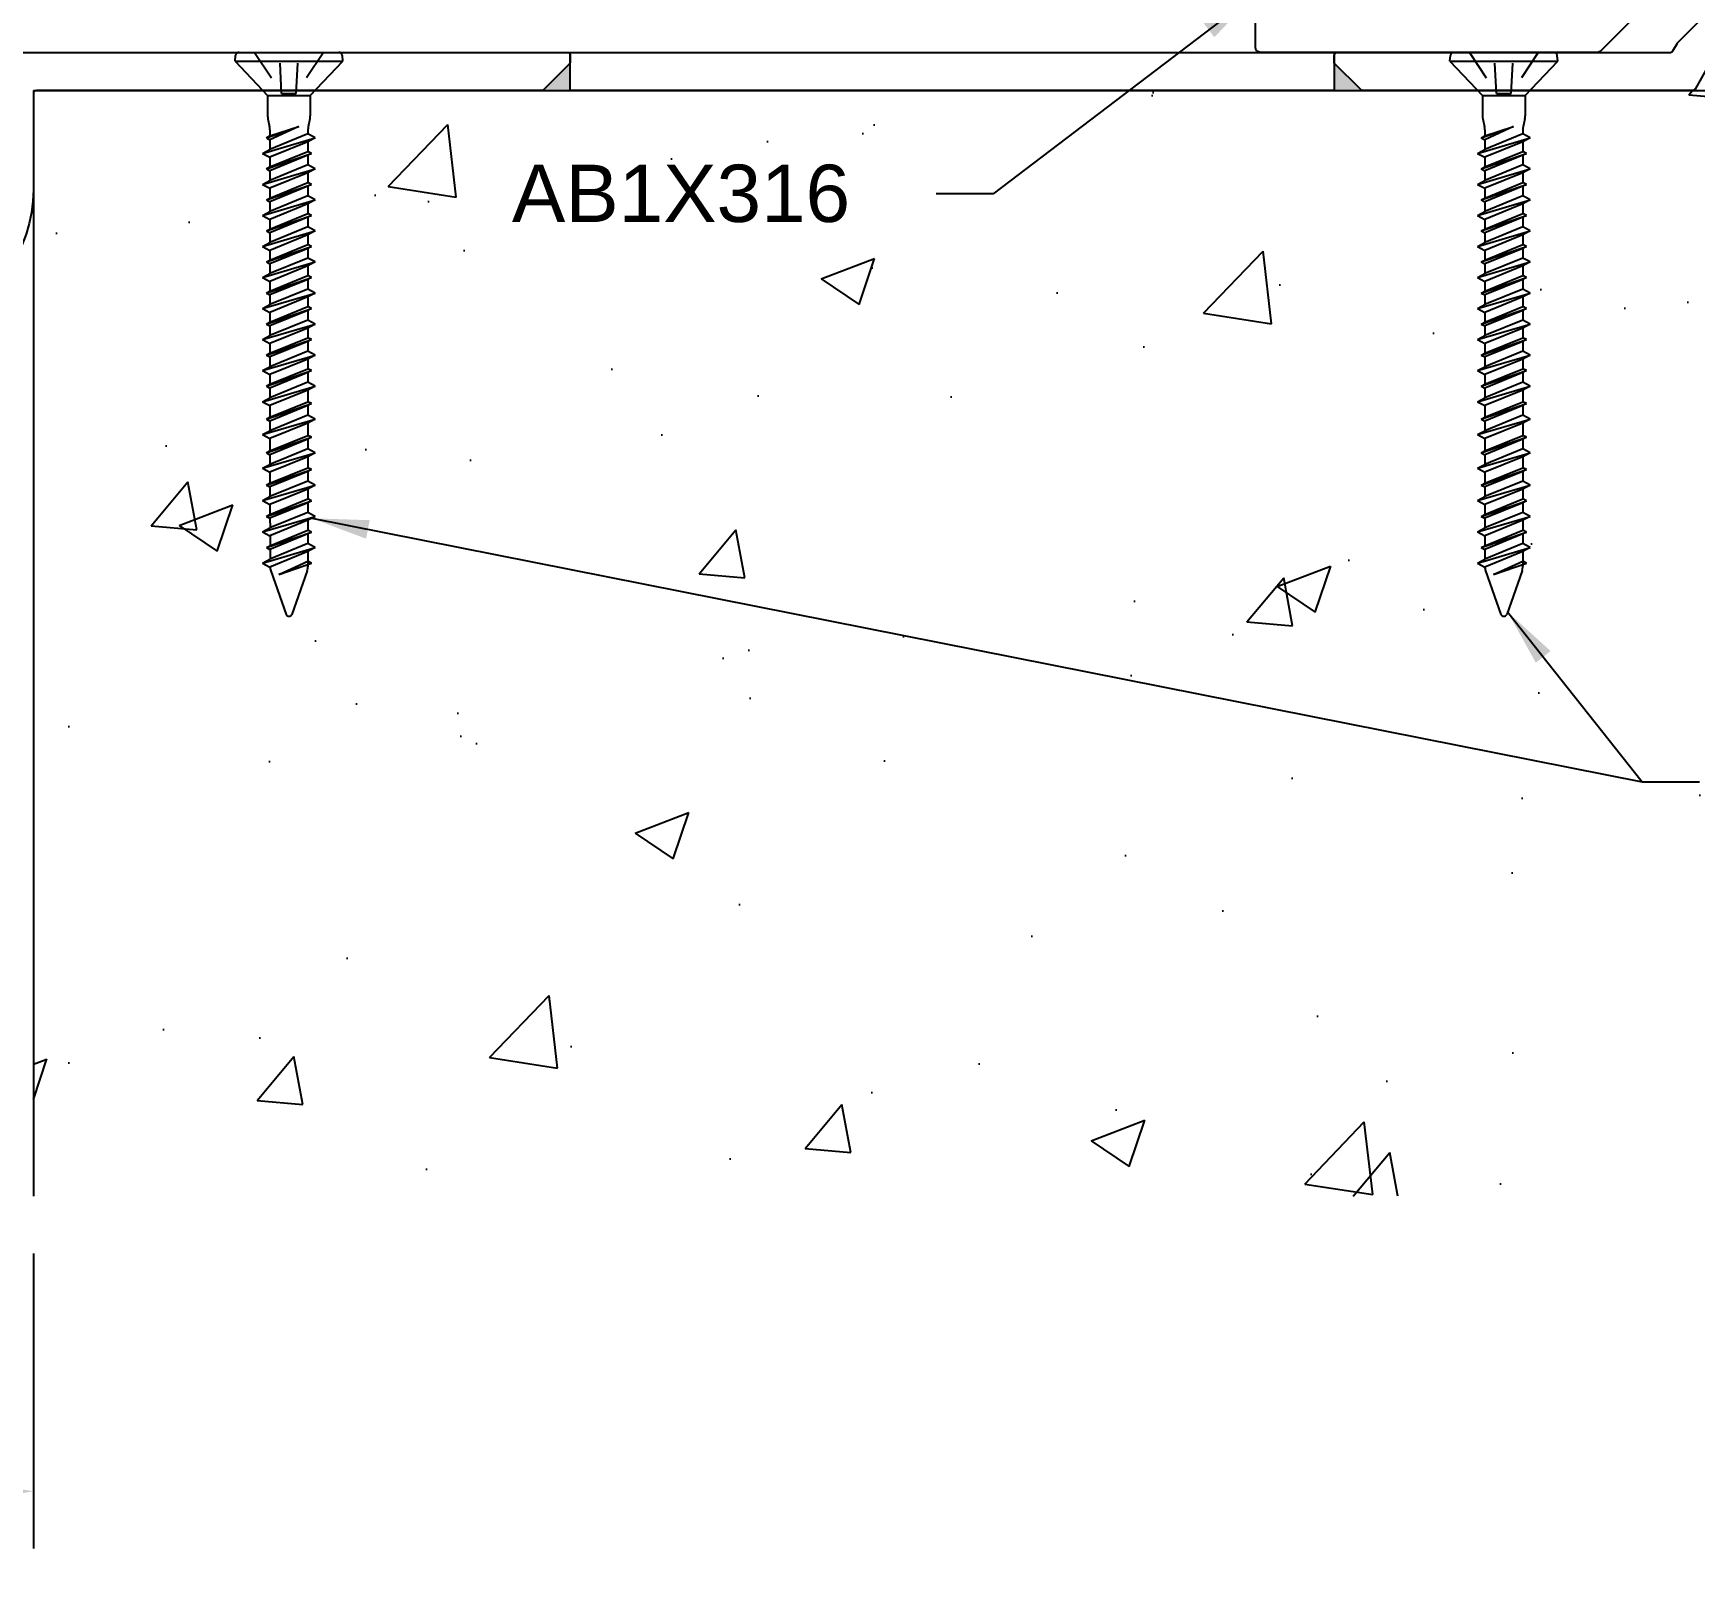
# Model space of a CAD drawing. Header units: inches. Extents: x -3.4 to 54.7, y -1.4 to 10.7.
# Drawn here: x 16.85 to 22.29, y -1.24 to 3.8 of the extents above; entities that cross this region are included whole.
import ezdxf

# ---------------------------------------------------------------- set-up
doc = ezdxf.new("R2010")
doc.units = ezdxf.units.IN
doc.header["$MEASUREMENT"] = 0
doc.linetypes.add('DASHED', pattern=[0.75, 0.5, -0.25])
for name, color, linetype in [('Anchors', 4, 'Continuous'), ('Conditions', 1, 'Continuous'), ('Dimensions', 3, 'Continuous'), ('Metals', 7, 'Continuous'), ('Text', 2, 'Continuous')]:
    doc.layers.add(name, color=color, linetype=linetype)
doc.styles.add('ARIAL', font='arial.ttf')
doc.dimstyles.new('Arial', dxfattribs={"dimscale": 1.5, "dimtxt": 0.125, "dimasz": 0.125, "dimexe": 0.125, "dimexo": 0.125, "dimgap": 0.125, "dimtad": 0, "dimtih": 1, "dimtoh": 1, "dimdec": 4, "dimzin": 0, "dimdsep": 46, "dimlunit": 4, "dimtxsty": 'ARIAL', "dimcen": 0.125, "dimadec": 0, "dimazin": 0, "dimtfac": 1, "dimtdec": 4, "dimtofl": 0, "dimtmove": 0, "dimatfit": 3, "dimfxl": 0, "dimfrac": 2, "dimtolj": 1, "dimtzin": 0, "dimarcsym": 0})

# ---------------------------------------------------------------- blocks, each defined once
blk = doc.blocks.new('*D12')
at = {"layer": 'Defpoints', "color": 0}
for p in [(6.8539, 0), (16.8539, 0), (16.8539, -0.9653)]:
    blk.add_point(p, dxfattribs=at)
at = {"layer": 'Dimensions', "color": 0, "lineweight": -2}
for p, q in [((6.8539, -0.1875), (6.8539, -1.1528)), ((16.8539, -0.1875), (16.8539, -1.1528)), ((7.0414, -0.9653), (11.1362, -0.9653)), ((16.6664, -0.9653), (12.5859, -0.9653))]:
    blk.add_line(p, q, dxfattribs=at)
at = {"layer": 'Dimensions', "color": 0}
for points in [[(7.0414, -0.9341), (7.0414, -0.9966), (6.8539, -0.9653)], [(16.6664, -0.9341), (16.6664, -0.9966), (16.8539, -0.9653)]]:
    blk.add_solid(points, dxfattribs=at)
at = {"layer": 'Dimensions', "color": 0, "insert": (11.861, -0.9653), "char_height": 0.1875, "attachment_point": 5, "style": 'ARIAL'}
blk.add_mtext('\\A1;10"\\P [254mm]', dxfattribs=at)
blk = doc.blocks.new('A$C63CB1885')
for p, q in [((-0.1762, 0), (-0.1747, 0.0182)), ((-0.1762, 0), (0.1762, 0)), ((-0.1762, 0), (-0.0698, -0.1125)), ((-0.1634, 0.0285), (0.1634, 0.0285)), ((0.0698, -0.1125), (0.1762, 0)), ((0.1762, 0), (0.1747, 0.0182)), ((-0.0698, -0.1125), (0.0698, -0.1125)), ((-0.0698, -0.1125), (-0.0698, -0.1796)), ((0.0698, -0.1125), (0.0698, -0.1796)), ((-0.0737, -0.2511), (0.0321, -0.2146)), ((-0.0687, -0.1892), (-0.0633, -0.2152)), ((-0.0622, -0.2449), (0.0321, -0.2146)), ((0.0321, -0.2146), (-0.0622, -0.2573)), ((0.0687, -0.1892), (0.0633, -0.2152)), ((-0.0863, -0.3019), (0.0862, -0.2511)), ((-0.0737, -0.2511), (-0.0622, -0.2449)), ((-0.0737, -0.2511), (-0.0622, -0.2573)), ((-0.0623, -0.2248), (-0.0622, -0.2449)), ((0.0622, -0.2382), (-0.0622, -0.289)), ((-0.0622, -0.2573), (-0.0622, -0.289)), ((0.0622, -0.264), (-0.0622, -0.3148)), ((0.0622, -0.2248), (0.0622, -0.2382)), ((0.0862, -0.2511), (0.0622, -0.264)), ((0.0622, -0.264), (0.0622, -0.2957)), ((0.0862, -0.2511), (0.0622, -0.2382)), ((-0.0863, -0.3019), (-0.0622, -0.289)), ((-0.0863, -0.3019), (-0.0622, -0.3148)), ((-0.0737, -0.3527), (0.0737, -0.3019)), ((-0.0622, -0.3465), (0.0622, -0.2957)), ((0.0622, -0.308), (-0.0622, -0.3588)), ((-0.0622, -0.3148), (-0.0622, -0.3465)), ((0.0737, -0.3019), (0.0622, -0.2957)), ((0.0737, -0.3019), (0.0622, -0.308)), ((0.0622, -0.308), (0.0622, -0.3397)), ((-0.0863, -0.4034), (0.0862, -0.3527)), ((-0.0737, -0.3527), (-0.0622, -0.3465)), ((-0.0737, -0.3527), (-0.0622, -0.3588)), ((0.0622, -0.3397), (-0.0622, -0.3905)), ((-0.0622, -0.3588), (-0.0622, -0.3905)), ((0.0622, -0.3656), (-0.0622, -0.4164)), ((0.0862, -0.3527), (0.0622, -0.3656)), ((0.0622, -0.3656), (0.0622, -0.3973)), ((0.0862, -0.3527), (0.0622, -0.3397)), ((-0.0863, -0.4034), (-0.0622, -0.3905)), ((-0.0863, -0.4034), (-0.0622, -0.4164)), ((-0.0737, -0.4542), (0.0737, -0.4034)), ((-0.0622, -0.4481), (0.0622, -0.3973)), ((0.0622, -0.4096), (-0.0622, -0.4604)), ((-0.0622, -0.4164), (-0.0622, -0.4481)), ((0.0737, -0.4034), (0.0622, -0.3973)), ((0.0737, -0.4034), (0.0622, -0.4096)), ((0.0622, -0.4096), (0.0622, -0.4413)), ((-0.0863, -0.505), (0.0862, -0.4542)), ((-0.0737, -0.4542), (-0.0622, -0.4481)), ((-0.0737, -0.4542), (-0.0622, -0.4604)), ((0.0622, -0.4413), (-0.0622, -0.4921)), ((-0.0622, -0.4604), (-0.0622, -0.4921)), ((0.0622, -0.4671), (-0.0622, -0.5179)), ((0.0862, -0.4542), (0.0622, -0.4671)), ((0.0622, -0.4671), (0.0622, -0.4988)), ((0.0862, -0.4542), (0.0622, -0.4413)), ((-0.0863, -0.505), (-0.0622, -0.4921)), ((-0.0863, -0.505), (-0.0622, -0.5179)), ((-0.0737, -0.5558), (0.0737, -0.505)), ((-0.0622, -0.5496), (0.0622, -0.4988)), ((0.0622, -0.5112), (-0.0622, -0.5619)), ((-0.0622, -0.5179), (-0.0622, -0.5496)), ((0.0622, -0.5429), (-0.0622, -0.5936)), ((0.0737, -0.505), (0.0622, -0.4988)), ((0.0737, -0.505), (0.0622, -0.5112)), ((0.0622, -0.5112), (0.0622, -0.5429)), ((0.0862, -0.5558), (0.0622, -0.5429)), ((-0.0863, -0.6066), (0.0862, -0.5558)), ((-0.0863, -0.6066), (-0.0622, -0.5936)), ((-0.0737, -0.5558), (-0.0622, -0.5496)), ((-0.0737, -0.5558), (-0.0622, -0.5619)), ((-0.0622, -0.5619), (-0.0622, -0.5936)), ((0.0622, -0.5687), (-0.0622, -0.6195)), ((0.0862, -0.5558), (0.0622, -0.5687)), ((0.0622, -0.5687), (0.0622, -0.6004)), ((-0.0863, -0.6066), (-0.0622, -0.6195)), ((-0.0737, -0.6573), (0.0737, -0.6066)), ((-0.0737, -0.6573), (-0.0622, -0.6512)), ((-0.0622, -0.6512), (0.0622, -0.6004)), ((0.0622, -0.6127), (-0.0622, -0.6635)), ((-0.0622, -0.6195), (-0.0622, -0.6512)), ((0.0622, -0.6444), (-0.0622, -0.6952)), ((0.0737, -0.6066), (0.0622, -0.6004)), ((0.0737, -0.6066), (0.0622, -0.6127)), ((0.0622, -0.6127), (0.0622, -0.6444)), ((0.0862, -0.6573), (0.0622, -0.6444)), ((-0.0863, -0.7081), (0.0862, -0.6573)), ((-0.0863, -0.7081), (-0.0622, -0.6952)), ((-0.0737, -0.6573), (-0.0622, -0.6635)), ((-0.0622, -0.6635), (-0.0622, -0.6952)), ((0.0622, -0.6703), (-0.0622, -0.721)), ((-0.0622, -0.7527), (0.0622, -0.702)), ((0.0862, -0.6573), (0.0622, -0.6703)), ((0.0622, -0.6703), (0.0622, -0.702)), ((0.0737, -0.7081), (0.0622, -0.702)), ((-0.0863, -0.7081), (-0.0622, -0.721)), ((-0.0863, -0.8097), (0.0862, -0.7589)), ((-0.0737, -0.7589), (0.0737, -0.7081)), ((-0.0737, -0.7589), (-0.0622, -0.7527)), ((-0.0737, -0.7589), (-0.0622, -0.7651)), ((0.0622, -0.7143), (-0.0622, -0.7651)), ((-0.0622, -0.721), (-0.0622, -0.7527)), ((0.0622, -0.746), (-0.0622, -0.7968)), ((0.0737, -0.7081), (0.0622, -0.7143)), ((0.0622, -0.7143), (0.0622, -0.746)), ((0.0862, -0.7589), (0.0622, -0.7718)), ((0.0862, -0.7589), (0.0622, -0.746)), ((-0.0863, -0.8097), (-0.0622, -0.7968)), ((-0.0863, -0.8097), (-0.0622, -0.8226)), ((-0.0737, -0.8605), (0.0737, -0.8097)), ((-0.0622, -0.7651), (-0.0622, -0.7967)), ((0.0622, -0.7718), (-0.0622, -0.8226)), ((-0.0622, -0.8543), (0.0622, -0.8035)), ((0.0622, -0.7718), (0.0622, -0.8035)), ((0.0737, -0.8097), (0.0622, -0.8035)), ((0.0737, -0.8097), (0.0622, -0.8159)), ((-0.0863, -0.9112), (0.0862, -0.8605)), ((-0.0737, -0.8605), (-0.0622, -0.8543)), ((-0.0737, -0.8605), (-0.0622, -0.8666)), ((0.0622, -0.8159), (-0.0622, -0.8666)), ((-0.0622, -0.8226), (-0.0622, -0.8543)), ((0.0622, -0.8475), (-0.0622, -0.8983)), ((-0.0622, -0.8666), (-0.0622, -0.8983)), ((0.0622, -0.8159), (0.0622, -0.8475)), ((0.0862, -0.8605), (0.0622, -0.8734)), ((0.0862, -0.8605), (0.0622, -0.8475)), ((-0.0863, -0.9112), (-0.0622, -0.8983)), ((-0.0863, -0.9112), (-0.0622, -0.9242)), ((-0.0737, -0.962), (0.0737, -0.9112)), ((0.0622, -0.8734), (-0.0622, -0.9242)), ((-0.0622, -0.9559), (0.0622, -0.9051)), ((0.0622, -0.9174), (-0.0622, -0.9682)), ((-0.0622, -0.9242), (-0.0622, -0.9558)), ((0.0622, -0.8734), (0.0622, -0.9051)), ((0.0737, -0.9112), (0.0622, -0.9051)), ((0.0737, -0.9112), (0.0622, -0.9174)), ((0.0622, -0.9174), (0.0622, -0.9491)), ((-0.0863, -1.0128), (0.0862, -0.962)), ((-0.0737, -0.962), (-0.0622, -0.9559)), ((-0.0737, -0.962), (-0.0622, -0.9682)), ((0.0622, -0.9491), (-0.0622, -0.9999)), ((-0.0622, -0.9682), (-0.0622, -0.9999)), ((0.0622, -0.975), (-0.0622, -1.0257)), ((0.0862, -0.962), (0.0622, -0.975)), ((0.0622, -0.975), (0.0622, -1.0066)), ((0.0862, -0.962), (0.0622, -0.9491)), ((-0.0863, -1.0128), (-0.0622, -0.9999)), ((-0.0863, -1.0128), (-0.0622, -1.0257)), ((-0.0737, -1.0636), (0.0737, -1.0128)), ((-0.0622, -1.0574), (0.0622, -1.0066)), ((0.0622, -1.019), (-0.0622, -1.0698)), ((-0.0622, -1.0257), (-0.0622, -1.0574)), ((0.0737, -1.0128), (0.0622, -1.0066)), ((0.0737, -1.0128), (0.0622, -1.019)), ((0.0622, -1.019), (0.0622, -1.0507)), ((-0.0863, -1.1144), (0.0862, -1.0636)), ((-0.0737, -1.0636), (-0.0622, -1.0574)), ((-0.0737, -1.0636), (-0.0622, -1.0698)), ((0.0622, -1.0507), (-0.0622, -1.1015)), ((-0.0622, -1.0697), (-0.0622, -1.1014)), ((0.0622, -1.0765), (-0.0622, -1.1273)), ((0.0862, -1.0636), (0.0622, -1.0765)), ((0.0622, -1.0765), (0.0622, -1.1145)), ((0.0862, -1.0636), (0.0622, -1.0507)), ((-0.0863, -1.1144), (-0.0622, -1.1015)), ((-0.0863, -1.1144), (-0.0622, -1.1273)), ((-0.0737, -1.1715), (0.0737, -1.1207)), ((-0.0622, -1.1653), (0.0622, -1.1145)), ((0.0622, -1.1269), (-0.0622, -1.1776)), ((-0.0622, -1.1273), (-0.0622, -1.1653)), ((0.0737, -1.1207), (0.0622, -1.1145)), ((0.0737, -1.1207), (0.0622, -1.1269)), ((0.0622, -1.1269), (0.0622, -1.1585)), ((-0.0863, -1.2223), (0.0862, -1.1715)), ((-0.0737, -1.1715), (-0.0622, -1.1653)), ((-0.0737, -1.1715), (-0.0622, -1.1776)), ((0.0622, -1.1585), (-0.0622, -1.2093)), ((-0.0622, -1.1776), (-0.0622, -1.2093)), ((0.0622, -1.1844), (-0.0622, -1.2352)), ((0.0862, -1.1715), (0.0622, -1.1844)), ((0.0622, -1.1844), (0.0622, -1.2247)), ((0.0862, -1.1715), (0.0622, -1.1585)), ((-0.0863, -1.2223), (-0.0622, -1.2093)), ((-0.0863, -1.2223), (-0.0622, -1.2352)), ((-0.0737, -1.2816), (0.0737, -1.2308)), ((-0.0622, -1.2754), (0.0622, -1.2247)), ((-0.0622, -1.2352), (-0.0622, -1.2754)), ((0.0622, -1.237), (-0.0622, -1.2878)), ((0.0737, -1.2308), (0.0622, -1.2247)), ((0.0737, -1.2308), (0.0622, -1.237)), ((0.0622, -1.237), (0.0622, -1.2687)), ((-0.0863, -1.3324), (0.0862, -1.2816)), ((-0.0737, -1.2816), (-0.0622, -1.2754)), ((-0.0737, -1.2816), (-0.0622, -1.2878)), ((0.0622, -1.2687), (-0.0622, -1.3195)), ((-0.0622, -1.2877), (-0.0622, -1.3194)), ((0.0622, -1.2945), (-0.0622, -1.3453)), ((0.0862, -1.2816), (0.0622, -1.2945)), ((0.0622, -1.2945), (0.0622, -1.3303)), ((0.0862, -1.2816), (0.0622, -1.2687)), ((-0.0863, -1.3324), (-0.0622, -1.3195)), ((-0.0863, -1.3324), (-0.0622, -1.3453)), ((-0.0737, -1.3872), (0.0737, -1.3365)), ((-0.0622, -1.3811), (0.0622, -1.3303)), ((0.0622, -1.3426), (-0.0622, -1.3934)), ((-0.0622, -1.3453), (-0.0622, -1.381)), ((0.0737, -1.3365), (0.0622, -1.3303)), ((0.0737, -1.3365), (0.0622, -1.3426)), ((0.0622, -1.3426), (0.0622, -1.3743)), ((-0.0863, -1.438), (0.0862, -1.3872)), ((-0.0737, -1.3872), (-0.0622, -1.3811)), ((-0.0737, -1.3872), (-0.0622, -1.3934)), ((0.0622, -1.3743), (-0.0622, -1.4251)), ((-0.0622, -1.3934), (-0.0622, -1.4251)), ((0.0622, -1.4002), (-0.0622, -1.4509)), ((0.0862, -1.3872), (0.0622, -1.4002)), ((0.0622, -1.4002), (0.0622, -1.4326)), ((0.0862, -1.3872), (0.0622, -1.3743)), ((-0.0863, -1.438), (-0.0622, -1.4251)), ((-0.0863, -1.438), (-0.0622, -1.4509)), ((-0.0737, -1.4895), (0.0737, -1.4387)), ((-0.0622, -1.4833), (0.0622, -1.4326)), ((0.0622, -1.4449), (-0.0622, -1.4957)), ((-0.0622, -1.4509), (-0.0622, -1.4833)), ((0.0737, -1.4387), (0.0622, -1.4326)), ((0.0737, -1.4387), (0.0622, -1.4449)), ((0.0622, -1.4449), (0.0622, -1.4766)), ((-0.0863, -1.5403), (0.0862, -1.4895)), ((-0.0737, -1.4895), (-0.0622, -1.4833)), ((-0.0737, -1.4895), (-0.0622, -1.4957)), ((0.0622, -1.4766), (-0.0622, -1.5274)), ((-0.0622, -1.4956), (-0.0621, -1.5273)), ((0.0622, -1.5024), (-0.0622, -1.5532)), ((0.0862, -1.4895), (0.0622, -1.5024)), ((0.0622, -1.5024), (0.0622, -1.5348)), ((0.0862, -1.4895), (0.0622, -1.4766)), ((-0.0863, -1.5403), (-0.0622, -1.5274)), ((-0.0863, -1.5403), (-0.0622, -1.5532)), ((-0.0737, -1.5918), (0.0737, -1.541)), ((-0.0622, -1.5856), (0.0622, -1.5348)), ((0.0622, -1.5471), (-0.0622, -1.5979)), ((-0.0621, -1.5532), (-0.0621, -1.5856)), ((0.0737, -1.541), (0.0622, -1.5348)), ((0.0737, -1.541), (0.0622, -1.5471)), ((0.0622, -1.5471), (0.0622, -1.5788)), ((-0.0863, -1.6425), (0.0862, -1.5918)), ((-0.0863, -1.6425), (-0.0622, -1.6296)), ((-0.0737, -1.5918), (-0.0622, -1.5856)), ((-0.0737, -1.5918), (-0.0622, -1.5979)), ((0.0622, -1.5788), (-0.0622, -1.6296)), ((0.0622, -1.6047), (-0.0622, -1.6555)), ((-0.0621, -1.5979), (-0.0621, -1.6296)), ((0.0862, -1.5918), (0.0622, -1.6047)), ((0.0622, -1.6047), (0.0622, -1.6522)), ((0.0862, -1.5918), (0.0622, -1.5788)), ((-0.0863, -1.6425), (-0.0622, -1.6555)), ((-0.0596, -1.6676), (-0.0096, -1.8103)), ((-0.0335, -1.6795), (0.0622, -1.6364)), ((-0.0335, -1.6795), (0.0737, -1.6425)), ((0.0622, -1.6487), (-0.0335, -1.6795)), ((0.0596, -1.6676), (0.0096, -1.8103)), ((0.0737, -1.6425), (0.0622, -1.6364)), ((0.0737, -1.6425), (0.0622, -1.6487))]:
    blk.add_line(p, q)
at = {"linetype": 'DASHED', "ltscale": 0.025}
for p, q in [((-0.1125, 0.0285), (-0.024, -0.1065)), ((-0.024, -0.1065), (-0.0311, 0.0283)), ((0.024, -0.1065), (0.0311, 0.0285)), ((0.1125, 0.0285), (0.024, -0.1065)), ((-0.024, -0.1065), (0.024, -0.1065))]:
    blk.add_line(p, q, dxfattribs=at)
for centre, radius, start, end in [((-0.1634, 0.0173), 0.0112, 90, 175), ((0.1634, 0.0173), 0.0112, 5, 90), ((-0.0233, -0.1796), 0.0465, 180, 191.9357), ((-0.1088, -0.2248), 0.0465, 0, 11.9357), ((0.1087, -0.2248), 0.0465, 168.0643, 180), ((0.0233, -0.1796), 0.0465, 348.0643, 0), ((-0.0158, -1.6522), 0.0465, 183.9476, 199.3058), ((0.0158, -1.6522), 0.0465, 340.6942, 0), ((0, -1.806), 0.0106, 204.1001, 335.8999)]:
    blk.add_arc(centre, radius, start, end)
blk = doc.blocks.new('TF316134')
blk.add_blockref('A$C63CB1885', (0, -0.0285))
blk = doc.blocks.new('NB703')
at = {"linetype": 'Continuous', "flags": 128}
blk.add_lwpolyline([(-0.5525, 0), (0.5525, 0, 0.414214), (0.5625, 0.01), (0.5625, 0.74, -0.414214), (0.5725, 0.75), (0.8816, 0.75, -0.198912), (0.8887, 0.7471), (1.5553, 0.0804, -0.065543), (1.5569, 0.0784), (1.5992, 0.005, 0.267949), (1.6079, 0), (2.6859, 0, 0.198912), (2.6929, 0.0029), (2.78, 0.09), (2.78, 0.115, 0.414214), (2.77, 0.125), (1.6801, 0.125, -0.267949), (1.6714, 0.13), (1.6569, 0.1551, 0.065543), (1.6553, 0.1572), (0.9404, 0.8721, 0.198912), (0.9334, 0.875), (0.4475, 0.875, 0.414214), (0.4375, 0.865), (0.4375, 0.135, -0.414214), (0.4275, 0.125), (-0.5525, 0.125, 0.414214), (-0.5625, 0.115), (-0.5625, 0.01, 0.414214)], format="xyb", close=True, dxfattribs=at)
blk = doc.blocks.new('PS212A')
at = {"linetype": 'Continuous', "flags": 128}
blk.add_lwpolyline([(0.4499, 0.125), (-1.7472, 0.125, 0.414214), (-1.7572, 0.115), (-1.7572, 0.0941, 0.198912), (-1.7543, 0.0871), (-1.6701, 0.0029, 0.198912), (-1.6631, 0), (-0.01, 0, -0.414214), (0, -0.01), (0, -0.3249, 0.758338), (0.8344, -0.5587, 0.420887), (0.8308, -0.5448), (0.7399, -0.4923, 0.405496), (0.7264, -0.4957, -3.520953), (0.7264, -0.1541, 0.405496), (0.7399, -0.1575), (0.8308, -0.105, 0.420887), (0.8344, -0.0912, 0.261868)], format="xyb", close=True, dxfattribs=at)
blk = doc.blocks.new('NBT123')
blk.add_lwpolyline([(-0.985, 0.61, 0.414214), (-1, 0.625), (-1.8238, 0.625, 0.668179), (-1.8344, 0.5994), (-1.1144, -0.1206, 0.198912), (-1.1038, -0.125), (0, -0.125, 0.414214), (0.015, -0.11), (0.015, -0.015, 0.414214), (0, 0), (-0.97, 0, -0.414214), (-0.985, 0.015)], format="xyb", close=True)

msp = doc.modelspace()

# ---------------------------------------------------------------- hatches: boundary and pattern name
for points in [[(18.60813, 3.70438, 0.1989124), (18.61106, 3.71145), (18.61106, 3.61733), (18.51693, 3.61733, 0.1989124), (18.524, 3.62026)], [(21.11399, 3.70438, -0.1989124), (21.11106, 3.71145), (21.11106, 3.61733), (21.20518, 3.61733, -0.1989124), (21.19811, 3.62026)]]:
    msp.add_hatch(color=253).paths.add_polyline_path(points)
at = {"layer": 'Conditions'}
h = msp.add_hatch(dxfattribs=at)
h.set_pattern_fill('AR-CONC', color=256, scale=0.25, style=0)
h.paths.add_polyline_path([(26.45352, 4.30483), (24.60386, 4.30483), (24.60386, 3.61733), (24.02886, 3.61733, 0.2789782), (24.01817, 3.57039), (24.03981, 3.55873), (24.01581, 3.54581), (24.01581, 3.51412), (24.02725, 3.50795), (24.01581, 3.50179), (24.01581, 3.4701), (24.03981, 3.45717), (24.01581, 3.44425), (24.01581, 3.41255), (24.02725, 3.40639), (24.01581, 3.40023), (24.01581, 3.36853), (24.03981, 3.35561), (24.01581, 3.34269), (24.01581, 3.31099), (24.02725, 3.30483), (24.01581, 3.29867), (24.01581, 3.26697), (24.03981, 3.25405), (24.01581, 3.24112), (24.01581, 3.20943), (24.02725, 3.20327), (24.01581, 3.1971), (24.01581, 3.16541), (24.03981, 3.15248), (24.01581, 3.13956), (24.01581, 3.10787), (24.02725, 3.1017), (24.01581, 3.09554), (24.01581, 3.06385), (24.03981, 3.05092), (24.01581, 3.038), (24.01581, 3.0063), (24.02725, 3.00014), (24.01581, 2.99398), (24.01581, 2.96228), (24.03981, 2.94936), (24.01581, 2.93644), (24.01581, 2.90474), (24.02725, 2.89858), (24.01581, 2.89242), (24.01581, 2.86072), (24.03981, 2.8478), (24.01581, 2.83487), (24.01581, 2.80318), (24.02725, 2.79702), (24.01581, 2.79085), (24.01581, 2.75916), (24.03981, 2.74623), (24.01581, 2.73331), (24.01581, 2.70943), (24.02725, 2.70327), (24.01581, 2.6971), (24.01581, 2.66541), (24.03981, 2.65248), (24.01581, 2.63956), (24.01581, 2.60787), (24.02725, 2.6017), (24.01581, 2.59554), (24.01581, 2.56385), (24.03981, 2.55092), (24.01581, 2.538), (24.01581, 2.5063), (24.02725, 2.50014), (24.01581, 2.49398), (24.01581, 2.46228), (24.03981, 2.44936), (24.01581, 2.43644), (24.01581, 2.40474), (24.02725, 2.39858), (24.01581, 2.39242), (24.01581, 2.36072), (24.03981, 2.3478), (24.01581, 2.33487), (24.01581, 2.30318), (24.02725, 2.29702), (24.01581, 2.29085), (24.01581, 2.25916), (24.03981, 2.24623), (24.01581, 2.23331), (24.01581, 2.20162), (24.02725, 2.19545), (24.01581, 2.18929), (24.01581, 2.14876), (23.96378, 2.00024, -0.709275), (23.94392, 1.99858), (23.89131, 2.14876), (23.89131, 2.18253), (23.86731, 2.19545), (23.89131, 2.20838), (23.89131, 2.24007), (23.87986, 2.24623), (23.89131, 2.2524), (23.89131, 2.28409), (23.86731, 2.29702), (23.89131, 2.30994), (23.89131, 2.34163), (23.87986, 2.3478), (23.89131, 2.35396), (23.89131, 2.38565), (23.86731, 2.39858), (23.89131, 2.4115), (23.89131, 2.4432), (23.87986, 2.44936), (23.89131, 2.45552), (23.89131, 2.48722), (23.86731, 2.50014), (23.89131, 2.51307), (23.89131, 2.54476), (23.87986, 2.55092), (23.89131, 2.55709), (23.89131, 2.58878), (23.86731, 2.6017), (23.89131, 2.61463), (23.89131, 2.64632), (23.87986, 2.65248), (23.89131, 2.65865), (23.89131, 2.68253), (23.86731, 2.69545), (23.89131, 2.70838), (23.89131, 2.74007), (23.87986, 2.74623), (23.89131, 2.7524), (23.89131, 2.78409), (23.86731, 2.79702), (23.89131, 2.80994), (23.89131, 2.84163), (23.87986, 2.8478), (23.89131, 2.85396), (23.89131, 2.88565), (23.86731, 2.89858), (23.89131, 2.9115), (23.89131, 2.9432), (23.87986, 2.94936), (23.89131, 2.95552), (23.89131, 2.98722), (23.86731, 3.00014), (23.89131, 3.01307), (23.89131, 3.04476), (23.87986, 3.05092), (23.89131, 3.05709), (23.89131, 3.08878), (23.86731, 3.1017), (23.89131, 3.11463), (23.89131, 3.14632), (23.87986, 3.15248), (23.89131, 3.15865), (23.89131, 3.19034), (23.86731, 3.20327), (23.89131, 3.21619), (23.89131, 3.24788), (23.87986, 3.25405), (23.89131, 3.26021), (23.89131, 3.2919), (23.86731, 3.30483), (23.89131, 3.31775), (23.89131, 3.34945), (23.87986, 3.35561), (23.89131, 3.36177), (23.89131, 3.39347), (23.86731, 3.40639), (23.89131, 3.41932), (23.89131, 3.45101), (23.87986, 3.45717), (23.89131, 3.46334), (23.89131, 3.49503), (23.86731, 3.50795), (23.89131, 3.52088), (23.89131, 3.55257), (23.87986, 3.55873), (23.88488, 3.56143, 0.3369616), (23.87826, 3.61733), (21.75092, 3.61733), (21.73578, 3.60133), (21.73578, 3.52937), (21.72928, 3.49865, 0.1329555), (21.73064, 3.47439), (21.75228, 3.46273), (21.72828, 3.44981), (21.72828, 3.41812), (21.73972, 3.41195), (21.72828, 3.40579), (21.72828, 3.3741), (21.75228, 3.36117), (21.72828, 3.34825), (21.72828, 3.31655), (21.73972, 3.31039), (21.72828, 3.30423), (21.72828, 3.27253), (21.75228, 3.25961), (21.72828, 3.24669), (21.72828, 3.21499), (21.73972, 3.20883), (21.72828, 3.20267), (21.72828, 3.17097), (21.75228, 3.15805), (21.72828, 3.14512), (21.72828, 3.11343), (21.73972, 3.10727), (21.72828, 3.1011), (21.72828, 3.06941), (21.75228, 3.05648), (21.72828, 3.04356), (21.72828, 3.01187), (21.73972, 3.0057), (21.72828, 2.99954), (21.72828, 2.96785), (21.75228, 2.95492), (21.72828, 2.942), (21.72828, 2.9103), (21.73972, 2.90414), (21.72828, 2.89798), (21.72828, 2.86628), (21.75228, 2.85336), (21.72828, 2.84044), (21.72828, 2.80874), (21.73972, 2.80258), (21.72828, 2.79642), (21.72828, 2.76472), (21.75228, 2.7518), (21.72828, 2.73887), (21.72828, 2.70718), (21.73972, 2.70102), (21.72828, 2.69485), (21.72828, 2.66316), (21.75228, 2.65023), (21.72828, 2.63731), (21.72828, 2.5993), (21.73972, 2.59314), (21.72828, 2.58697), (21.72828, 2.55528), (21.75228, 2.54235), (21.72828, 2.52943), (21.72828, 2.48917), (21.73972, 2.48301), (21.72828, 2.47684), (21.72828, 2.44515), (21.75228, 2.43223), (21.72828, 2.4193), (21.72828, 2.38354), (21.73972, 2.37738), (21.72828, 2.37121), (21.72828, 2.33952), (21.75228, 2.32659), (21.72828, 2.31367), (21.72828, 2.28128), (21.73972, 2.27511), (21.72828, 2.26895), (21.72828, 2.23726), (21.75228, 2.22433), (21.72828, 2.21141), (21.72828, 2.17902), (21.73972, 2.17285), (21.72828, 2.16669), (21.72828, 2.135), (21.75228, 2.12207), (21.72828, 2.10915), (21.72828, 2.07745), (21.73972, 2.07129), (21.72828, 2.06513), (21.72828, 2.0537), (21.67625, 1.90519, -0.709275), (21.65638, 1.90352), (21.60176, 2.05945), (21.57978, 2.07129), (21.60388, 2.08427), (21.60388, 2.11595), (21.60379, 2.11591), (21.59233, 2.12207), (21.60388, 2.12829), (21.60388, 2.16058), (21.57978, 2.17355), (21.60388, 2.18653), (21.60387, 2.21821), (21.60379, 2.21817), (21.59233, 2.22433), (21.60387, 2.23054), (21.60387, 2.26284), (21.57978, 2.27581), (21.60387, 2.28879), (21.60387, 2.32046), (21.60379, 2.32043), (21.59233, 2.32659), (21.60386, 2.3328), (21.60386, 2.36848), (21.57978, 2.38145), (21.60386, 2.39441), (21.60386, 2.42609), (21.60379, 2.42606), (21.59233, 2.43223), (21.60386, 2.43843), (21.60385, 2.47861), (21.57978, 2.49157), (21.60385, 2.50454), (21.60385, 2.53622), (21.60379, 2.53619), (21.59233, 2.54235), (21.60385, 2.54855), (21.60384, 2.5865), (21.57978, 2.59945), (21.60384, 2.61241), (21.60384, 2.64409), (21.60379, 2.64407), (21.59233, 2.65023), (21.60384, 2.65643), (21.60384, 2.68806), (21.57978, 2.70102), (21.60383, 2.71397), (21.60383, 2.74565), (21.60379, 2.74563), (21.59233, 2.7518), (21.60383, 2.75799), (21.60383, 2.78963), (21.57978, 2.80258), (21.60383, 2.81553), (21.60382, 2.84721), (21.60379, 2.8472), (21.59233, 2.85336), (21.60382, 2.85954), (21.60382, 2.8912), (21.57978, 2.90414), (21.60382, 2.91709), (21.60382, 2.94877), (21.60379, 2.94876), (21.59233, 2.95492), (21.60382, 2.9611), (21.60381, 2.99276), (21.57978, 3.0057), (21.60381, 3.01865), (21.60381, 3.05033), (21.60379, 3.05032), (21.59233, 3.05648), (21.60381, 3.06266), (21.60381, 3.09433), (21.57978, 3.10727), (21.6038, 3.1202), (21.6038, 3.15189), (21.60379, 3.15188), (21.59233, 3.15805), (21.6038, 3.16422), (21.6038, 3.1959), (21.57978, 3.20883), (21.6038, 3.22176), (21.60379, 3.25345), (21.60379, 3.25345), (21.59233, 3.25961), (21.60379, 3.26578), (21.60379, 3.29746), (21.57978, 3.31039), (21.60379, 3.32332), (21.60379, 3.35501), (21.59233, 3.36117), (21.60378, 3.36734), (21.60378, 3.39903), (21.57978, 3.41195), (21.60378, 3.42488), (21.60378, 3.45657), (21.59233, 3.46273), (21.59734, 3.46543, 0.2730506), (21.60167, 3.5125, -0.0696153), (21.59728, 3.52462), (21.60852, 3.47145), (21.60378, 3.4689), (21.69812, 3.49918), (21.60378, 3.45657), (21.60378, 3.42488), (21.72828, 3.47566), (21.72828, 3.49389), (21.73477, 3.52462, 0.0521265), (21.73578, 3.53423), (21.73578, 3.60133), (21.59628, 3.60133), (21.59628, 3.53423, 0.128787), (21.59838, 3.51076, -0.0696153), (21.60277, 3.49865), (21.59628, 3.52937), (21.59628, 3.60133), (21.58113, 3.61733), (17.77529, 3.61733), (17.76015, 3.60133), (17.76015, 3.52937), (17.75365, 3.49865, 0.1329555), (17.75501, 3.47439), (17.77665, 3.46273), (17.75265, 3.44981), (17.75265, 3.41812), (17.76409, 3.41195), (17.75265, 3.40579), (17.75265, 3.3741), (17.77665, 3.36117), (17.75265, 3.34825), (17.75265, 3.31655), (17.76409, 3.31039), (17.75265, 3.30423), (17.75265, 3.27253), (17.77665, 3.25961), (17.75265, 3.24669), (17.75265, 3.21499), (17.76409, 3.20883), (17.75265, 3.20267), (17.75265, 3.17097), (17.77665, 3.15805), (17.75265, 3.14512), (17.75265, 3.11343), (17.76409, 3.10727), (17.75265, 3.1011), (17.75265, 3.06941), (17.77665, 3.05648), (17.75265, 3.04356), (17.75265, 3.01187), (17.76409, 3.0057), (17.75265, 2.99954), (17.75265, 2.96785), (17.77665, 2.95492), (17.75265, 2.942), (17.75265, 2.9103), (17.76409, 2.90414), (17.75265, 2.89798), (17.75265, 2.86628), (17.77665, 2.85336), (17.75265, 2.84044), (17.75265, 2.80874), (17.76409, 2.80258), (17.75265, 2.79642), (17.75265, 2.76472), (17.77665, 2.7518), (17.75265, 2.73887), (17.75265, 2.70718), (17.76409, 2.70102), (17.75265, 2.69485), (17.75265, 2.66316), (17.77665, 2.65023), (17.75265, 2.63731), (17.75265, 2.5993), (17.76409, 2.59314), (17.75265, 2.58697), (17.75265, 2.55528), (17.77665, 2.54235), (17.75265, 2.52943), (17.75265, 2.48917), (17.76409, 2.48301), (17.75265, 2.47684), (17.75265, 2.44515), (17.77665, 2.43223), (17.75265, 2.4193), (17.75265, 2.38354), (17.76409, 2.37738), (17.75265, 2.37121), (17.75265, 2.33952), (17.77665, 2.32659), (17.75265, 2.31367), (17.75265, 2.28128), (17.76409, 2.27511), (17.75265, 2.26895), (17.75265, 2.23726), (17.77665, 2.22433), (17.75265, 2.21141), (17.75265, 2.17902), (17.76409, 2.17285), (17.75265, 2.16669), (17.75265, 2.135), (17.77665, 2.12207), (17.75265, 2.10915), (17.75265, 2.07745), (17.76409, 2.07129), (17.75265, 2.06513), (17.75265, 2.0537), (17.70062, 1.90519, -0.709275), (17.68076, 1.90352), (17.62613, 2.05945), (17.60415, 2.07129), (17.62826, 2.08427), (17.62825, 2.11595), (17.62816, 2.11591), (17.6167, 2.12207), (17.62825, 2.12829), (17.62825, 2.16058), (17.60415, 2.17355), (17.62825, 2.18653), (17.62825, 2.21821), (17.62816, 2.21817), (17.6167, 2.22433), (17.62824, 2.23054), (17.62824, 2.26284), (17.60415, 2.27581), (17.62824, 2.28879), (17.62824, 2.32046), (17.62816, 2.32043), (17.6167, 2.32659), (17.62824, 2.3328), (17.62823, 2.36848), (17.60415, 2.38145), (17.62823, 2.39441), (17.62823, 2.42609), (17.62816, 2.42606), (17.6167, 2.43223), (17.62823, 2.43843), (17.62823, 2.47861), (17.60415, 2.49157), (17.62822, 2.50454), (17.62822, 2.53622), (17.62816, 2.53619), (17.6167, 2.54235), (17.62822, 2.54855), (17.62822, 2.5865), (17.60415, 2.59945), (17.62822, 2.61241), (17.62821, 2.64409), (17.62816, 2.64407), (17.6167, 2.65023), (17.62821, 2.65643), (17.62821, 2.68806), (17.60415, 2.70102), (17.62821, 2.71397), (17.62821, 2.74565), (17.62816, 2.74563), (17.6167, 2.7518), (17.6282, 2.75799), (17.6282, 2.78963), (17.60415, 2.80258), (17.6282, 2.81553), (17.6282, 2.84721), (17.62816, 2.8472), (17.6167, 2.85336), (17.6282, 2.85954), (17.62819, 2.8912), (17.60415, 2.90414), (17.62819, 2.91709), (17.62819, 2.94877), (17.62816, 2.94876), (17.6167, 2.95492), (17.62819, 2.9611), (17.62819, 2.99276), (17.60415, 3.0057), (17.62818, 3.01865), (17.62818, 3.05033), (17.62816, 3.05032), (17.6167, 3.05648), (17.62818, 3.06266), (17.62818, 3.09433), (17.60415, 3.10727), (17.62818, 3.1202), (17.62817, 3.15189), (17.62816, 3.15188), (17.6167, 3.15805), (17.62817, 3.16422), (17.62817, 3.1959), (17.60415, 3.20883), (17.62817, 3.22176), (17.62817, 3.25345), (17.62816, 3.25345), (17.6167, 3.25961), (17.62816, 3.26578), (17.62816, 3.29746), (17.60415, 3.31039), (17.62816, 3.32332), (17.62816, 3.35501), (17.6167, 3.36117), (17.62816, 3.36734), (17.62815, 3.39903), (17.60415, 3.41195), (17.62815, 3.42488), (17.62815, 3.45657), (17.6167, 3.46273), (17.62172, 3.46543, 0.2730506), (17.62604, 3.5125, -0.0696153), (17.62165, 3.52462), (17.63289, 3.47145), (17.62815, 3.4689), (17.72249, 3.49918), (17.62815, 3.45657), (17.62815, 3.42488), (17.75265, 3.47566), (17.75265, 3.49389), (17.75914, 3.52462, 0.0521265), (17.76015, 3.53423), (17.76015, 3.60133), (17.62065, 3.60133), (17.62065, 3.53423, 0.128787), (17.62276, 3.51076, -0.0696153), (17.62714, 3.49865), (17.62065, 3.52937), (17.62065, 3.60133), (17.6055, 3.61733), (16.86386, 3.61733, 0.4142136), (16.85386, 3.60733), (16.85386, 0), (26.45352, 0)])
h.paths.add_polyline_path([(25.08548, 2.12115), (27.29545, 2.12115), (27.29545, 2.82336), (25.08548, 2.82336)], flags=9)
h.paths.add_polyline_path([(22.53315, 1.02804), (24.74311, 1.02804), (24.74311, 1.73025), (22.53315, 1.73025)], flags=24)
h.paths.add_polyline_path([(18.38456, 3.08488), (19.58553, 3.08488), (19.58553, 3.47127), (18.38456, 3.47127)], flags=24)
h.paths.add_polyline_path([(25.0993, 3.32866), (27.72839, 3.32866), (27.72839, 4.02959), (25.0993, 4.02959)], flags=9)

# ---------------------------------------------------------------- linework, layer by layer
for q in [(16.85386, 0), (24.60386, 3.61733)]:
    msp.add_line((16.85386, 3.61733), q, dxfattribs=at)
at = {"layer": 'Metals'}
msp.add_lwpolyline([(21.11106, 3.61733), (18.61106, 3.61733), (18.61106, 3.74233), (21.11106, 3.74233)], close=True, dxfattribs=at)

# ---------------------------------------------------------------- block references
at = {"layer": 'Anchors'}
for p in [(17.6904, 3.74233), (21.66603, 3.74233)]:
    msp.add_blockref('TF316134', p, dxfattribs=at)
at = {"layer": 'Metals', "xscale": -1}
for name, p in [('NBT123', (20.86886, 3.86733)), ('NB703', (23.89106, 3.61733)), ('PS212A', (16.85386, 3.61733))]:
    msp.add_blockref(name, p, dxfattribs=at)

# ---------------------------------------------------------------- texts
at = {"layer": 'Text', "insert": (19.52664, 3.27974), "char_height": 0.1875, "width": 2.3515419, "attachment_point": 6, "style": 'ARIAL'}
msp.add_mtext('AB1X316', dxfattribs=at)

# ---------------------------------------------------------------- dimensions: what is measured, and where the dimension line sits
at = {"layer": 'Dimensions'}
dim = msp.add_linear_dim(base=(16.85386, -0.96535), p1=(6.85386, 0), p2=(16.85386, 0), dimstyle='Arial', override={"dimpost": '\\X'}, dxfattribs=at)
dim.commit()
dim.dimension.update_dxf_attribs({"geometry": '*D12', "text_midpoint": (11.86103, -0.96535), "dimtype": 160})

# ---------------------------------------------------------------- leaders
at = {"layer": 'Text', "annotation_type": 0, "has_hookline": 1}
for points, hookline_direction, text_width in [([(20.84939, 3.92983), (19.99539, 3.27974), (19.80789, 3.27974)], 1, 1.09482), ([(21.67843, 1.91141), (22.11894, 1.35625), (22.30644, 1.35625)], 0, 2.08578)]:
    msp.add_leader(points, dimstyle='Arial', override={"dimgap": 0.1875, "dimtad": 0}, dxfattribs=dict(at, hookline_direction=hookline_direction, text_width=text_width))
at = {"layer": 'Text'}
msp.add_leader([(17.76465, 2.21787), (22.11894, 1.35625)], dimstyle='Arial', dxfattribs=at)

doc.saveas('drawing.dxf')
